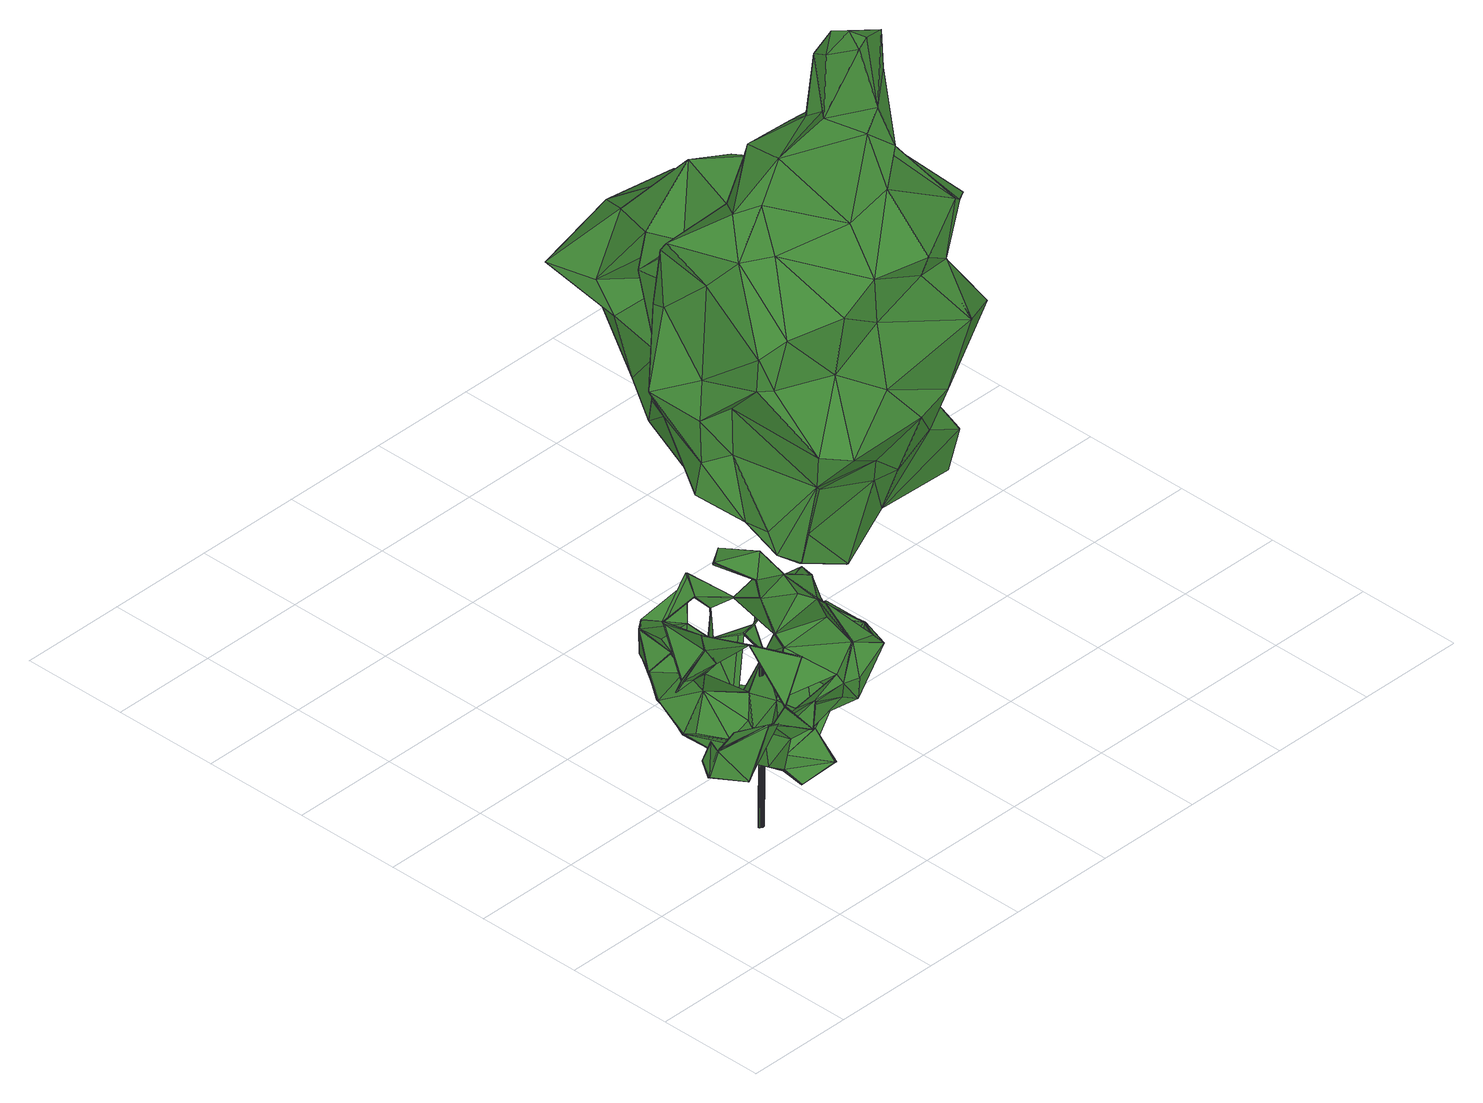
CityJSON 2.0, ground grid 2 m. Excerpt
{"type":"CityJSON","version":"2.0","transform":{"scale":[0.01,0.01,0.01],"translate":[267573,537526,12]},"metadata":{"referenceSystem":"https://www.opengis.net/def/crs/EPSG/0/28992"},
"CityObjects":{
"tree1":{"type":"SolitaryVegetationObject","attributes":{"gtid":651,"crown_width_m":3.78,"crown_median_z":15.55,"crown_r50_m":0.259,"crown_porosity":0.933,"trunk_H_m":3.19,"trunk_DBH_m":0.0971,"trunk_radius_m":0.0486,"trunk_base_height_m":12.36,"original_gtid":"653"},"geometry":[{"type":"Solid","lod":"3","boundaries":[[[[0,1,2]],[[3,4,5]],[[6,7,8]],[[9,10,11]],[[12,13,14]],[[15,16,17]],[[18,19,20]],[[21,19,18]],[[22,23,24]],[[25,26,27]],[[28,29,30]],[[31,32,33]],[[34,35,36]],[[37,38,39]],[[40,41,13]],[[36,42,43]],[[44,45,46]],[[47,48,49]],[[50,51,52]],[[53,54,55]],[[56,57,58]],[[59,60,61]],[[45,20,19]],[[62,63,64]],[[62,64,25]],[[65,66,67]],[[68,69,35]],[[70,71,72]],[[46,43,42]],[[73,74,75]],[[76,77,32]],[[78,79,25]],[[79,80,25]],[[81,67,66]],[[82,11,83]],[[84,85,86]],[[87,88,89]],[[29,90,91]],[[59,48,47]],[[92,86,85]],[[28,93,94]],[[95,96,97]],[[98,99,42]],[[23,100,24]],[[101,35,34]],[[73,102,74]],[[39,103,104]],[[39,104,105]],[[39,106,107]],[[108,109,110]],[[17,16,75]],[[11,82,111]],[[112,32,77]],[[113,25,27]],[[97,114,115]],[[41,40,116]],[[117,118,119]],[[86,92,120]],[[121,38,1]],[[122,1,38]],[[123,124,46]],[[89,125,126]],[[118,127,128]],[[70,23,71]],[[129,130,131]],[[132,133,112]],[[134,135,136]],[[21,8,137]],[[13,138,14]],[[17,139,140]],[[56,117,141]],[[117,56,81]],[[95,97,142]],[[115,142,97]],[[97,96,114]],[[143,144,145]],[[1,132,146]],[[60,147,148]],[[33,149,150]],[[70,100,23]],[[150,151,152]],[[150,152,33]],[[86,120,84]],[[25,113,78]],[[98,42,36]],[[37,122,38]],[[24,153,22]],[[154,155,108]],[[53,156,21]],[[8,156,53]],[[157,158,102]],[[159,34,160]],[[161,122,162]],[[163,120,164]],[[143,145,10]],[[165,166,167]],[[30,93,28]],[[168,112,77]],[[149,169,150]],[[170,171,161]],[[172,173,174]],[[175,173,172]],[[176,177,95]],[[178,84,120]],[[179,104,107]],[[154,179,107]],[[180,161,171]],[[76,79,138]],[[181,163,83]],[[182,183,184]],[[185,10,145]],[[141,186,67]],[[157,187,158]],[[89,88,140]],[[88,17,140]],[[187,188,158]],[[189,66,44]],[[162,122,37]],[[142,176,95]],[[190,191,192]],[[179,140,105]],[[20,53,193]],[[182,194,195]],[[196,26,63]],[[197,159,198]],[[199,27,196]],[[21,42,99]],[[170,200,150]],[[169,170,150]],[[99,198,36]],[[197,198,99]],[[155,107,106]],[[12,109,13]],[[9,109,12]],[[201,202,203]],[[142,87,176]],[[204,49,91]],[[48,91,49]],[[125,205,154]],[[59,35,69]],[[199,196,206]],[[23,22,71]],[[159,160,198]],[[115,88,142]],[[142,88,87]],[[17,88,115]],[[207,111,181]],[[208,136,135]],[[14,138,209]],[[14,209,12]],[[209,138,210]],[[100,199,24]],[[12,143,10]],[[41,79,211]],[[103,38,121]],[[166,212,185]],[[25,213,62]],[[208,214,148]],[[215,7,6]],[[46,156,43]],[[13,41,138]],[[56,216,81]],[[175,106,105]],[[154,110,125]],[[202,201,217]],[[202,217,218]],[[8,53,6]],[[55,219,220]],[[41,80,79]],[[195,221,182]],[[222,40,13]],[[197,30,159]],[[100,189,199]],[[182,151,183]],[[223,224,225]],[[123,135,185]],[[134,185,135]],[[67,226,227]],[[228,229,102]],[[209,79,113]],[[185,134,166]],[[216,227,57]],[[58,57,227]],[[84,230,85]],[[59,231,192]],[[99,8,21]],[[170,184,200]],[[232,161,162]],[[193,233,234]],[[235,99,98]],[[235,98,195]],[[78,113,79]],[[98,61,46]],[[236,104,103]],[[168,40,50]],[[168,234,31]],[[65,118,128]],[[199,206,24]],[[24,206,153]],[[198,34,36]],[[134,17,237]],[[238,129,131]],[[91,69,29]],[[12,10,9]],[[239,240,195]],[[147,241,208]],[[227,218,242]],[[44,124,243]],[[19,156,46]],[[179,154,205]],[[179,205,140]],[[145,123,185]],[[63,215,6]],[[39,105,106]],[[182,221,151]],[[113,27,244]],[[79,210,138]],[[103,39,38]],[[146,245,195]],[[146,240,222]],[[52,222,240]],[[50,246,20]],[[155,247,172]],[[117,81,118]],[[178,227,84]],[[248,139,249]],[[250,90,251]],[[250,204,90]],[[52,51,222]],[[74,102,229]],[[43,156,8]],[[143,12,252]],[[252,12,209]],[[198,160,253]],[[119,254,253]],[[255,192,191]],[[107,155,154]],[[146,132,245]],[[11,111,256]],[[136,241,134]],[[4,252,257]],[[168,50,234]],[[130,129,188]],[[235,258,99]],[[259,61,98]],[[105,140,139]],[[260,254,261]],[[146,195,240]],[[108,155,262]],[[242,231,59]],[[121,236,103]],[[123,224,223]],[[121,1,263]],[[183,151,200]],[[163,181,230]],[[1,122,161]],[[162,37,264]],[[162,264,232]],[[242,218,231]],[[130,188,187]],[[141,265,186]],[[214,61,60]],[[227,178,218]],[[225,143,223]],[[37,107,2]],[[230,218,178]],[[218,230,202]],[[230,178,163]],[[163,178,120]],[[230,84,266]],[[202,230,266]],[[150,200,151]],[[2,107,0]],[[40,51,50]],[[141,117,265]],[[267,176,87]],[[267,111,207]],[[96,95,177]],[[166,176,267]],[[207,166,267]],[[65,128,66]],[[198,260,34]],[[253,260,198]],[[253,254,260]],[[259,35,59]],[[226,59,69]],[[226,242,59]],[[43,8,36]],[[36,8,99]],[[137,215,63]],[[133,149,33]],[[62,268,233]],[[62,233,63]],[[100,269,189]],[[193,234,50]],[[242,186,65]],[[259,36,35]],[[207,212,166]],[[259,98,36]],[[137,8,7]],[[58,270,216]],[[67,81,141]],[[170,169,171]],[[271,130,272]],[[257,113,244]],[[58,216,56]],[[242,67,227]],[[65,67,242]],[[273,91,48]],[[128,220,219]],[[255,191,190]],[[96,177,176]],[[17,114,237]],[[115,114,17]],[[203,190,201]],[[21,137,53]],[[194,271,272]],[[274,125,110]],[[188,248,158]],[[126,125,274]],[[195,98,239]],[[228,74,229]],[[137,7,215]],[[248,188,129]],[[170,161,232]],[[184,232,275]],[[184,170,232]],[[250,251,276]],[[214,123,46]],[[16,73,75]],[[214,208,123]],[[133,171,149]],[[209,210,79]],[[138,41,76]],[[77,76,41]],[[74,248,249]],[[75,74,249]],[[50,277,246]],[[143,252,243]],[[111,82,181]],[[46,42,18]],[[46,18,98]],[[116,278,211]],[[4,279,252]],[[243,252,279]],[[107,104,236]],[[274,110,109]],[[274,109,9]],[[253,160,119]],[[120,92,164]],[[44,46,124]],[[257,5,4]],[[184,183,200]],[[140,205,125]],[[234,233,268]],[[196,27,26]],[[96,176,114]],[[114,176,166]],[[209,257,252]],[[244,27,5]],[[44,66,45]],[[199,5,27]],[[3,5,199]],[[75,139,17]],[[249,139,75]],[[148,147,208]],[[257,209,113]],[[69,280,29]],[[54,45,219]],[[257,244,5]],[[157,102,187]],[[192,227,226]],[[270,227,216]],[[182,275,194]],[[271,194,275]],[[182,184,275]],[[255,58,227]],[[255,227,192]],[[119,160,261]],[[221,195,152]],[[221,152,151]],[[260,160,34]],[[261,160,260]],[[105,104,179]],[[133,33,112]],[[180,171,132]],[[59,61,259]],[[46,61,214]],[[140,125,89]],[[90,28,251]],[[264,222,262]],[[117,119,261]],[[222,51,40]],[[50,20,193]],[[146,222,264]],[[181,212,207]],[[181,83,212]],[[152,195,245]],[[280,68,35]],[[101,280,35]],[[266,281,282]],[[266,84,270]],[[283,274,9]],[[212,83,11]],[[223,143,123]],[[123,143,243]],[[58,282,270]],[[94,276,28]],[[266,282,202]],[[189,3,199]],[[66,189,284]],[[211,79,76]],[[285,20,246]],[[69,273,226]],[[192,226,273]],[[47,49,60]],[[15,60,49]],[[39,107,37]],[[149,171,169]],[[239,18,52]],[[165,114,166]],[[132,171,133]],[[15,49,16]],[[263,1,0]],[[13,108,222]],[[108,110,154]],[[107,236,0]],[[273,69,91]],[[261,265,117]],[[195,286,235]],[[194,286,195]],[[272,235,286]],[[272,286,194]],[[108,13,109]],[[129,175,287]],[[272,130,187]],[[272,187,235]],[[266,270,281]],[[273,48,59]],[[208,135,123]],[[73,276,102]],[[187,276,94]],[[187,102,276]],[[93,258,94]],[[197,258,93]],[[30,197,93]],[[197,99,258]],[[164,85,163]],[[92,85,164]],[[187,94,258]],[[187,258,235]],[[175,139,287]],[[175,105,139]],[[45,19,46]],[[283,9,256]],[[283,256,111]],[[185,212,10]],[[10,212,11]],[[273,59,192]],[[89,267,87]],[[225,144,143]],[[237,114,165]],[[238,175,129]],[[226,186,242]],[[233,53,63]],[[63,53,137]],[[146,264,1]],[[29,159,30]],[[233,193,53]],[[180,132,1]],[[2,264,37]],[[2,1,264]],[[66,219,45]],[[66,128,219]],[[181,85,230]],[[20,45,54]],[[53,20,54]],[[280,159,29]],[[55,63,6]],[[53,55,6]],[[159,280,34]],[[34,280,101]],[[180,1,161]],[[63,55,196]],[[196,55,206]],[[66,284,127]],[[288,127,284]],[[219,55,54]],[[44,289,189]],[[60,148,214]],[[21,156,19]],[[42,21,18]],[[174,173,290]],[[168,77,278]],[[248,129,287]],[[40,278,116]],[[40,168,278]],[[291,15,147]],[[292,264,173]],[[238,173,175]],[[264,290,173]],[[291,60,15]],[[276,251,28]],[[291,147,60]],[[47,60,59]],[[18,239,98]],[[255,190,203]],[[81,57,141]],[[216,57,81]],[[283,111,267]],[[141,57,56]],[[68,280,69]],[[29,28,90]],[[204,91,90]],[[268,62,293]],[[228,248,74]],[[288,269,72]],[[158,248,228]],[[123,243,124]],[[158,228,102]],[[239,52,240]],[[243,289,44]],[[279,4,289]],[[279,289,243]],[[121,263,294]],[[121,294,236]],[[0,236,294]],[[0,294,263]],[[292,232,264]],[[126,267,89]],[[166,134,167]],[[217,201,295]],[[217,295,218]],[[67,186,226]],[[285,246,277]],[[108,262,222]],[[238,131,232]],[[232,292,238]],[[128,127,220]],[[204,250,73]],[[189,269,284]],[[270,84,227]],[[288,284,269]],[[189,289,3]],[[3,289,4]],[[70,269,100]],[[276,73,250]],[[72,269,70]],[[153,296,22]],[[80,41,116]],[[81,127,118]],[[116,25,80]],[[118,254,119]],[[71,296,72]],[[22,296,71]],[[76,293,62]],[[77,211,278]],[[41,211,77]],[[33,32,112]],[[62,211,76]],[[116,211,25]],[[139,248,287]],[[254,265,261]],[[254,118,265]],[[65,265,118]],[[186,265,65]],[[130,271,131]],[[168,31,33]],[[155,172,262]],[[237,165,167]],[[237,167,134]],[[17,134,241]],[[17,241,15]],[[147,15,241]],[[18,297,52]],[[288,72,153]],[[72,296,153]],[[202,282,255]],[[203,202,255]],[[81,66,127]],[[220,127,288]],[[281,270,282]],[[290,264,174]],[[268,31,234]],[[20,285,18]],[[297,18,285]],[[262,174,264]],[[285,277,297]],[[52,277,50]],[[52,297,277]],[[172,174,262]],[[33,245,168]],[[152,245,33]],[[112,245,132]],[[168,245,112]],[[16,49,73]],[[73,49,204]],[[58,255,282]],[[206,55,220]],[[206,220,153]],[[220,288,153]],[[267,126,283]],[[126,274,283]],[[9,11,256]],[[172,247,175]],[[268,293,31]],[[76,32,293]],[[31,293,32]],[[62,213,211]],[[25,211,213]],[[163,85,83]],[[83,85,82]],[[181,82,85]],[[271,275,131]],[[232,131,275]],[[292,173,238]],[[123,145,144]],[[225,224,144]],[[123,144,224]],[[218,295,231]],[[231,295,192]],[[190,295,201]],[[192,295,190]],[[64,26,25]],[[64,63,26]],[[136,208,241]],[[247,155,106]],[[247,106,175]],[[298,299,300]],[[298,300,301]],[[301,300,302]],[[301,302,303]],[[300,299,304]],[[300,304,302]],[[302,304,305]],[[302,305,303]],[[304,299,306]],[[304,306,305]],[[305,306,307]],[[305,307,303]],[[306,299,308]],[[306,308,307]],[[307,308,309]],[[307,309,303]],[[308,299,310]],[[308,310,309]],[[309,310,311]],[[309,311,303]],[[310,299,312]],[[310,312,311]],[[311,312,313]],[[311,313,303]],[[312,299,314]],[[312,314,313]],[[313,314,315]],[[313,315,303]],[[314,299,316]],[[314,316,315]],[[315,316,317]],[[315,317,303]],[[316,299,318]],[[316,318,317]],[[317,318,319]],[[317,319,303]],[[318,299,320]],[[318,320,319]],[[319,320,321]],[[319,321,303]],[[320,299,322]],[[320,322,321]],[[321,322,323]],[[321,323,303]],[[322,299,324]],[[322,324,323]],[[323,324,325]],[[323,325,303]],[[324,299,326]],[[324,326,325]],[[325,326,327]],[[325,327,303]],[[326,299,328]],[[326,328,327]],[[327,328,329]],[[327,329,303]],[[328,299,330]],[[328,330,329]],[[329,330,331]],[[329,331,303]],[[330,299,332]],[[330,332,331]],[[331,332,333]],[[331,333,303]],[[332,299,334]],[[332,334,333]],[[333,334,335]],[[333,335,303]],[[334,299,336]],[[334,336,335]],[[335,336,337]],[[335,337,303]],[[336,299,338]],[[336,338,337]],[[337,338,339]],[[337,339,303]],[[338,299,340]],[[338,340,339]],[[339,340,341]],[[339,341,303]],[[340,299,342]],[[340,342,341]],[[341,342,343]],[[341,343,303]],[[342,299,344]],[[342,344,343]],[[343,344,345]],[[343,345,303]],[[344,299,346]],[[344,346,345]],[[345,346,347]],[[345,347,303]],[[346,299,298]],[[346,298,347]],[[347,298,301]],[[347,301,303]]]]}]},
"tree2":{"type":"SolitaryVegetationObject","attributes":{"gtid":416,"crown_width_m":7.01,"crown_median_z":16.22,"crown_r50_m":0.314,"crown_porosity":0.911,"trunk_H_m":3.95,"trunk_DBH_m":0.223,"trunk_radius_m":0.111,"trunk_base_height_m":12.27,"original_gtid":"417"},"geometry":[{"type":"Solid","lod":"3","boundaries":[[[[348,349,350]],[[351,352,353]],[[354,355,351]],[[356,352,355]],[[357,358,359]],[[360,361,362]],[[363,364,365]],[[366,367,368]],[[353,369,370]],[[371,372,373]],[[374,373,372]],[[375,376,377]],[[378,365,364]],[[379,380,381]],[[382,383,384]],[[385,386,387]],[[388,360,377]],[[369,389,390]],[[391,392,393]],[[394,393,392]],[[395,396,397]],[[396,398,399]],[[400,365,401]],[[402,403,404]],[[405,401,406]],[[405,406,407]],[[401,365,378]],[[360,362,408]],[[409,410,411]],[[412,413,414]],[[415,413,412]],[[416,417,418]],[[365,400,419]],[[420,421,422]],[[423,424,425]],[[423,425,426]],[[427,368,428]],[[429,372,350]],[[374,372,429]],[[429,420,389]],[[430,431,432]],[[402,433,403]],[[404,434,435]],[[403,433,424]],[[436,367,364]],[[437,438,439]],[[427,411,410]],[[379,381,418]],[[440,441,442]],[[415,380,443]],[[439,438,444]],[[379,445,380]],[[350,372,371]],[[446,357,359]],[[447,426,425]],[[447,425,433]],[[359,358,448]],[[401,405,400]],[[449,374,450]],[[363,451,364]],[[362,428,408]],[[452,453,454]],[[387,455,456]],[[427,428,361]],[[362,361,428]],[[355,352,351]],[[354,457,458]],[[459,460,440]],[[461,462,432]],[[461,463,462]],[[464,465,391]],[[442,424,423]],[[390,466,467]],[[468,469,470]],[[471,389,369]],[[371,447,472]],[[473,474,475]],[[361,360,476]],[[476,411,361]],[[354,449,355]],[[477,397,478]],[[479,394,480]],[[353,457,351]],[[353,481,457]],[[351,457,354]],[[450,355,449]],[[433,455,482]],[[383,474,483]],[[475,474,383]],[[484,485,358]],[[481,449,458]],[[382,486,363]],[[384,487,382]],[[486,382,487]],[[364,367,378]],[[375,409,376]],[[457,481,458]],[[488,437,489]],[[433,482,447]],[[490,446,491]],[[439,489,437]],[[387,492,455]],[[354,458,449]],[[353,352,471]],[[444,438,407]],[[399,407,438]],[[378,366,401]],[[493,446,359]],[[494,382,363]],[[435,434,495]],[[424,442,441]],[[401,366,496]],[[497,422,421]],[[496,406,401]],[[498,473,499]],[[400,499,473]],[[452,454,489]],[[450,356,355]],[[456,385,387]],[[363,486,451]],[[463,461,459]],[[460,459,461]],[[409,500,376]],[[496,501,406]],[[430,502,503]],[[360,388,476]],[[416,504,505]],[[437,399,438]],[[506,392,485]],[[365,419,363]],[[494,363,419]],[[505,507,417]],[[505,417,416]],[[441,508,415]],[[433,402,509]],[[385,493,359]],[[380,510,381]],[[479,436,451]],[[480,436,479]],[[511,444,512]],[[426,513,423]],[[423,513,514]],[[515,516,493]],[[356,450,374]],[[356,374,429]],[[517,518,519]],[[520,430,432]],[[520,432,462]],[[411,427,361]],[[479,487,394]],[[451,436,364]],[[393,464,391]],[[412,414,521]],[[522,453,452]],[[404,403,443]],[[486,487,451]],[[456,509,385]],[[393,384,464]],[[407,523,405]],[[428,368,408]],[[407,398,523]],[[414,430,524]],[[384,383,525]],[[384,525,519]],[[399,437,526]],[[399,526,527]],[[464,384,519]],[[470,528,527]],[[529,530,514]],[[462,531,518]],[[434,445,495]],[[504,416,381]],[[418,381,416]],[[419,400,473]],[[512,407,501]],[[512,444,407]],[[440,442,530]],[[440,530,459]],[[399,398,407]],[[443,434,404]],[[409,375,496]],[[403,441,443]],[[424,441,403]],[[517,519,483]],[[532,497,349]],[[490,506,485]],[[490,485,446]],[[523,396,395]],[[527,417,507]],[[528,417,527]],[[400,405,499]],[[446,485,357]],[[369,514,370]],[[439,444,516]],[[353,370,481]],[[533,374,481]],[[533,481,370]],[[420,390,389]],[[429,389,356]],[[356,389,352]],[[471,352,389]],[[373,374,533]],[[481,374,449]],[[484,358,357]],[[468,470,488]],[[436,368,367]],[[534,476,388]],[[422,466,420]],[[350,472,492]],[[503,517,483]],[[455,492,535]],[[489,454,488]],[[402,404,469]],[[464,519,536]],[[422,536,519]],[[492,472,535]],[[371,513,426]],[[470,527,526]],[[535,472,447]],[[482,535,447]],[[520,462,517]],[[348,532,349]],[[350,349,429]],[[422,519,518]],[[517,462,518]],[[385,522,493]],[[410,366,368]],[[410,368,427]],[[515,493,522]],[[531,466,422]],[[371,472,350]],[[459,529,467]],[[369,467,529]],[[523,398,396]],[[527,396,399]],[[507,396,527]],[[408,368,480]],[[436,480,368]],[[448,358,392]],[[366,409,496]],[[360,537,377]],[[494,383,382]],[[494,475,383]],[[349,497,421]],[[349,421,429]],[[498,503,473]],[[402,453,538]],[[496,375,490]],[[501,496,490]],[[366,378,367]],[[498,539,503]],[[350,492,387]],[[350,387,348]],[[370,514,513]],[[373,533,513]],[[373,513,371]],[[420,466,390]],[[533,370,513]],[[523,395,405]],[[499,395,477]],[[499,405,395]],[[522,385,538]],[[429,421,420]],[[538,509,402]],[[488,454,468]],[[385,509,538]],[[393,487,384]],[[393,394,487]],[[503,474,473]],[[390,467,369]],[[459,467,463]],[[514,369,529]],[[451,487,479]],[[463,467,531]],[[466,531,467]],[[468,454,453]],[[455,433,509]],[[518,531,422]],[[524,504,521]],[[524,478,504]],[[407,406,501]],[[514,530,423]],[[434,380,445]],[[434,443,380]],[[497,532,540]],[[470,526,488]],[[462,463,531]],[[441,415,443]],[[377,490,375]],[[499,477,539]],[[392,358,485]],[[422,540,536]],[[497,540,422]],[[489,439,516]],[[504,510,521]],[[415,508,413]],[[460,413,508]],[[412,380,415]],[[521,380,412]],[[461,432,431]],[[413,460,431]],[[461,431,460]],[[414,431,430]],[[413,431,414]],[[440,508,441]],[[440,460,508]],[[517,503,502]],[[484,357,485]],[[383,483,525]],[[470,495,528]],[[470,435,495]],[[490,491,541]],[[490,541,501]],[[541,512,501]],[[493,491,446]],[[541,516,512]],[[388,377,376]],[[410,409,366]],[[353,471,369]],[[456,455,509]],[[459,530,529]],[[532,359,448]],[[540,542,536]],[[442,423,530]],[[392,506,394]],[[426,447,371]],[[504,478,397]],[[511,512,516]],[[511,516,444]],[[522,452,515]],[[491,516,541]],[[491,493,516]],[[478,539,477]],[[524,539,478]],[[538,453,522]],[[452,489,515]],[[381,510,504]],[[430,503,539]],[[521,510,380]],[[499,539,498]],[[540,532,542]],[[524,430,539]],[[348,387,386]],[[482,455,535]],[[348,386,532]],[[385,359,386]],[[532,386,359]],[[392,391,465]],[[532,448,465]],[[542,532,465]],[[542,465,536]],[[536,465,464]],[[448,392,465]],[[395,397,477]],[[404,435,469]],[[453,402,469]],[[453,469,468]],[[435,470,469]],[[494,543,475]],[[419,543,494]],[[473,543,419]],[[503,483,474]],[[473,475,543]],[[489,516,515]],[[519,525,483]],[[418,417,379]],[[379,417,528]],[[388,376,534]],[[500,534,376]],[[476,500,411]],[[476,534,500]],[[377,537,490]],[[506,490,537]],[[411,500,409]],[[394,506,537]],[[394,537,480]],[[480,537,408]],[[408,537,360]],[[528,544,379]],[[495,544,528]],[[445,544,495]],[[379,544,445]],[[488,526,437]],[[424,433,425]],[[507,397,396]],[[505,397,507]],[[505,504,397]],[[521,414,524]],[[430,520,502]],[[517,502,520]],[[545,546,547]],[[545,547,548]],[[548,547,549]],[[548,549,550]],[[547,546,551]],[[547,551,549]],[[549,551,552]],[[549,552,550]],[[551,546,553]],[[551,553,552]],[[552,553,554]],[[552,554,550]],[[553,546,555]],[[553,555,554]],[[554,555,556]],[[554,556,550]],[[555,546,557]],[[555,557,556]],[[556,557,558]],[[556,558,550]],[[557,546,559]],[[557,559,558]],[[558,559,560]],[[558,560,550]],[[559,546,561]],[[559,561,560]],[[560,561,562]],[[560,562,550]],[[561,546,563]],[[561,563,562]],[[562,563,564]],[[562,564,550]],[[563,546,565]],[[563,565,564]],[[564,565,566]],[[564,566,550]],[[565,546,567]],[[565,567,566]],[[566,567,568]],[[566,568,550]],[[567,546,569]],[[567,569,568]],[[568,569,570]],[[568,570,550]],[[569,546,571]],[[569,571,570]],[[570,571,572]],[[570,572,550]],[[571,546,573]],[[571,573,572]],[[572,573,574]],[[572,574,550]],[[573,546,575]],[[573,575,574]],[[574,575,576]],[[574,576,550]],[[575,546,577]],[[575,577,576]],[[576,577,578]],[[576,578,550]],[[577,546,579]],[[577,579,578]],[[578,579,580]],[[578,580,550]],[[579,546,581]],[[579,581,580]],[[580,581,582]],[[580,582,550]],[[581,546,583]],[[581,583,582]],[[582,583,584]],[[582,584,550]],[[583,546,585]],[[583,585,584]],[[584,585,586]],[[584,586,550]],[[585,546,587]],[[585,587,586]],[[586,587,588]],[[586,588,550]],[[587,546,589]],[[587,589,588]],[[588,589,590]],[[588,590,550]],[[589,546,591]],[[589,591,590]],[[590,591,592]],[[590,592,550]],[[591,546,593]],[[591,593,592]],[[592,593,594]],[[592,594,550]],[[593,546,545]],[[593,545,594]],[[594,545,548]],[[594,548,550]]]]}]}
},
"vertices":[
[330,135,189],[352,200,210],[293,207,186],[322,209,488],[335,179,485],[334,179,486],[364,288,433],[373,346,403],[336,319,364],[251,101,366],[251,103,368],[203,61,358],[317,103,367],[353,106,317],[348,98,364],[126,272,283],[124,272,284],[118,187,291],[297,258,358],[296,258,359],[364,227,415],[337,318,363],[251,316,561],[210,284,570],[282,255,569],[378,196,419],[374,227,485],[335,179,487],[193,434,323],[168,411,396],[209,446,375],[450,192,323],[451,191,323],[440,222,268],[258,391,370],[183,323,352],[280,362,343],[293,209,185],[293,208,184],[264,185,181],[377,185,335],[409,128,399],[301,308,368],[301,309,370],[283,223,421],[284,224,421],[295,258,358],[181,323,351],[133,355,359],[158,359,288],[392,230,347],[330,196,331],[309,224,330],[364,287,431],[323,210,487],[373,228,484],[125,318,480],[126,317,479],[125,316,479],[176,273,374],[205,305,309],[246,244,316],[427,252,391],[406,281,460],[366,227,415],[233,315,452],[258,289,472],[232,314,453],[162,336,390],[162,335,392],[210,284,568],[224,302,550],[224,301,549],[166,350,271],[162,281,258],[124,272,282],[459,192,368],[450,190,322],[381,149,406],[410,128,401],[381,150,404],[208,327,482],[158,79,416],[160,80,416],[176,176,481],[228,110,462],[229,110,463],[124,126,263],[124,128,262],[145,136,268],[134,356,359],[132,356,359],[230,110,461],[195,435,323],[227,417,276],[54,142,371],[54,144,371],[52,160,326],[265,287,267],[282,362,342],[243,224,549],[220,412,349],[168,350,272],[279,159,159],[264,184,182],[223,180,213],[224,179,214],[266,185,183],[301,155,280],[330,119,325],[283,138,281],[148,94,381],[440,220,268],[334,158,489],[85,159,327],[47,142,304],[409,199,339],[237,374,489],[239,373,489],[269,406,447],[218,145,445],[331,134,188],[361,212,160],[245,181,332],[288,208,400],[215,162,307],[189,124,343],[259,290,473],[260,291,472],[242,272,218],[251,346,220],[312,303,194],[432,224,260],[482,230,239],[143,177,325],[215,164,308],[186,186,282],[374,346,402],[401,95,406],[184,225,263],[160,165,263],[208,328,480],[48,140,305],[327,128,367],[246,139,336],[245,140,337],[340,234,241],[184,225,265],[222,222,284],[483,231,239],[464,247,222],[437,333,261],[432,226,260],[289,257,546],[256,161,260],[256,163,260],[302,307,369],[251,367,272],[205,306,308],[209,445,376],[274,409,432],[362,212,159],[356,250,207],[218,145,443],[219,145,444],[107,169,319],[161,121,359],[142,176,325],[409,199,337],[464,247,220],[382,264,208],[464,246,221],[243,242,290],[275,279,259],[299,253,272],[215,245,242],[85,157,327],[54,143,372],[177,177,480],[223,178,214],[382,264,210],[159,81,416],[382,328,237],[437,335,261],[382,327,235],[189,125,345],[231,316,453],[250,367,270],[251,346,221],[257,228,503],[68,234,414],[95,247,414],[124,250,401],[399,249,372],[318,349,200],[349,287,249],[375,228,486],[222,412,349],[259,393,369],[303,222,529],[437,334,260],[69,233,414],[130,229,467],[69,234,415],[157,361,288],[211,177,291],[304,224,529],[149,96,381],[210,200,284],[356,120,419],[400,96,407],[457,192,368],[196,97,361],[399,247,372],[245,242,316],[374,347,404],[126,317,481],[95,246,415],[154,227,429],[282,265,481],[282,264,483],[382,326,236],[322,185,290],[328,195,332],[300,155,281],[333,137,326],[181,260,411],[147,240,461],[174,273,252],[164,282,259],[175,175,480],[175,265,383],[313,301,193],[427,253,390],[450,272,373],[252,367,271],[279,158,160],[107,171,319],[243,272,219],[299,254,273],[300,254,272],[148,198,290],[183,259,411],[289,207,400],[333,157,490],[431,225,261],[354,171,349],[223,222,282],[198,267,234],[172,272,251],[159,360,288],[194,433,323],[355,122,419],[276,410,432],[269,404,446],[95,248,416],[203,62,357],[333,158,488],[228,416,277],[205,306,310],[275,408,432],[268,405,445],[320,185,291],[332,133,189],[339,234,239],[238,373,488],[117,224,505],[161,119,357],[452,271,373],[243,226,547],[118,225,505],[318,350,198],[253,346,221],[161,334,390],[245,138,335],[319,349,199],[227,415,277],[329,195,333],[409,198,338],[376,197,419],[170,410,396],[117,225,506],[130,231,467],[196,97,359],[257,230,504],[290,209,400],[276,281,259],[204,261,234],[262,242,538],[284,222,421],[299,254,271],[163,281,260],[313,302,195],[458,193,367],[330,133,189],[124,248,402],[251,316,559],[308,222,330],[280,245,36],[275,245,36],[280,246,36],[277,240,355],[277,241,355],[272,240,355],[279,247,36],[276,242,355],[278,248,36],[276,243,355],[277,249,36],[275,244,355],[276,250,36],[273,244,355],[275,250,36],[272,245,355],[274,250,36],[271,244,355],[273,249,36],[270,244,355],[272,248,36],[269,243,355],[271,247,36],[268,242,355],[270,246,36],[268,241,355],[270,245,36],[267,240,355],[270,244,36],[268,238,355],[271,243,36],[268,237,355],[272,242,36],[269,236,355],[273,241,36],[270,235,355],[274,240,36],[271,235,355],[275,240,36],[272,235,355],[276,240,36],[274,235,355],[278,241,36],[275,235,355],[279,242,36],[276,236,355],[279,243,36],[276,237,355],[280,244,36],[277,239,355],
[1087,700,655],[1038,747,701],[1055,687,727],[862,665,1031],[878,708,1003],[832,642,933],[894,645,1071],[894,685,1051],[943,716,951],[1005,824,370],[987,908,502],[1070,805,476],[1209,1144,274],[1171,1216,217],[1163,1253,255],[790,1214,382],[902,1207,316],[862,1167,299],[986,1098,234],[967,1175,307],[1085,1188,313],[774,685,863],[872,584,911],[1028,539,724],[978,675,824],[955,651,819],[978,651,952],[1137,1057,234],[1209,1058,151],[1221,1058,257],[939,1110,250],[668,533,200],[684,514,350],[628,548,228],[867,1122,493],[830,1032,512],[918,1023,613],[1108,656,465],[1029,701,524],[1079,650,643],[1228,1073,238],[879,726,871],[800,778,831],[1025,985,578],[1048,988,470],[1016,1022,573],[1090,1102,449],[776,760,209],[829,685,133],[759,685,217],[912,766,134],[932,734,115],[793,1026,248],[882,1017,216],[958,489,411],[832,502,470],[887,479,398],[851,897,264],[960,947,290],[940,844,150],[1147,1223,339],[1135,1060,233],[1106,1123,264],[1207,1102,210],[651,670,444],[633,598,522],[611,703,422],[673,500,420],[685,566,204],[788,549,125],[667,536,198],[817,1088,325],[902,782,822],[958,764,748],[862,830,710],[808,506,698],[828,520,596],[896,489,668],[894,470,714],[1168,1216,216],[1160,1253,254],[964,755,843],[581,786,454],[625,712,491],[635,805,582],[976,454,557],[812,507,339],[877,521,280],[992,1182,341],[1035,644,125],[1013,727,133],[1053,672,135],[673,569,615],[757,544,518],[754,522,642],[710,457,417],[1036,750,146],[712,536,320],[1104,860,320],[955,490,670],[1016,926,526],[969,647,1033],[975,668,982],[926,1202,443],[1034,646,285],[969,539,367],[1032,536,273],[1018,578,616],[1029,625,575],[879,609,1061],[909,621,1063],[675,678,712],[631,592,588],[652,727,655],[635,812,692],[631,795,716],[998,958,611],[1033,941,584],[808,795,792],[707,722,770],[1031,533,272],[953,524,316],[890,570,171],[884,695,893],[1047,549,707],[776,952,342],[762,951,476],[849,1004,491],[1210,1102,211],[691,802,226],[617,718,267],[1059,1190,436],[1113,1204,403],[889,578,957],[952,504,656],[740,962,521],[954,974,430],[1036,979,356],[904,1190,457],[974,1081,521],[1039,566,170],[1074,626,186],[1115,1040,300],[1103,860,317],[1083,576,689],[1113,759,336],[814,1126,380],[833,532,276],[1030,1036,273],[1024,771,686],[699,893,322],[713,913,263],[1208,1061,149],[1028,884,264],[685,834,452],[695,877,412],[648,638,238],[752,613,198],[1109,1049,387],[797,628,117],[651,577,525],[1094,533,491],[644,583,248],[1060,720,228],[1033,840,260],[882,550,814],[829,580,760],[1135,689,276],[1102,710,234],[718,874,552],[764,804,609],[887,886,588],[643,836,569],[657,674,347],[1038,663,409],[867,825,189],[623,711,330],[861,979,505],[989,616,138],[884,640,104],[790,547,126],[740,690,786],[730,651,711],[767,793,723],[1072,796,602],[915,564,876],[1223,1051,132],[1058,564,684],[889,883,587],[1111,1106,332],[1087,573,454],[681,849,321],[922,755,605],[1092,859,315],[969,824,504],[894,1015,400],[705,554,226],[886,795,26],[875,795,27],[886,798,26],[911,787,421],[910,790,421],[900,787,422],[885,800,26],[909,793,421],[883,803,27],[908,795,422],[881,805,27],[905,797,422],[878,806,27],[903,798,422],[875,806,27],[900,798,422],[872,806,27],[897,798,422],[870,805,27],[894,797,422],[867,803,28],[892,795,423],[866,801,28],[890,793,423],[864,798,28],[889,790,423],[864,795,28],[889,787,423],[864,792,28],[889,784,423],[865,790,27],[890,782,422],[867,787,27],[892,779,422],[869,785,27],[894,778,422],[872,784,27],[897,776,422],[875,784,27],[899,776,422],[878,784,27],[902,776,422],[880,785,26],[905,777,421],[883,787,26],[907,779,421],[885,789,26],[909,781,421],[886,792,26],[910,784,421]
]}
